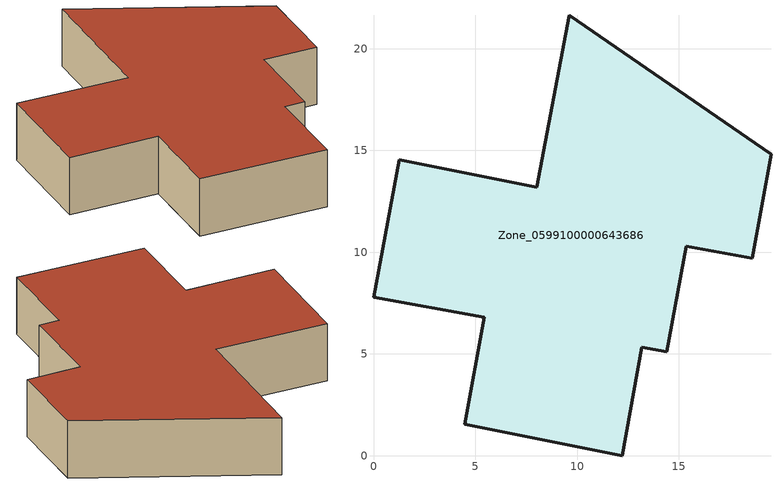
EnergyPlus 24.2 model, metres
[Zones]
Zone_0599100000643686
 floor ground (C_G): 15.36,10.29 14.41,5.11 13.17,5.34 12.21,0 4.48,1.55 5.44,6.81 0,7.79 1.26,14.55 8.01,13.19 9.62,21.64 19.53,14.82 18.62,9.7 z0
 wall outside (C_F): 8.01,13.19 1.26,14.55 0,7.79 5.44,6.81 4.48,1.55 12.21,0 13.17,5.34 14.41,5.11 15.36,10.29 18.62,9.7 19.53,14.82 9.62,21.64 8.01,13.19 z0:3.7
 roof outside (C_R): 19.53,14.82 9.62,21.64 8.01,13.19 1.26,14.55 0,7.79 5.44,6.81 4.48,1.55 12.21,0 13.17,5.34 14.41,5.11 15.36,10.29 18.62,9.7 z3.7
[BUILDING]
Pand.0599100000643686: North Axis=0; Terrain=City; Loads Convergence Tolerance Value=0.04; Temperature Convergence Tolerance Value=0.4; Solar Distribution=FullExterior; Maximum Number of Warmup Days=25; Minimum Number of Warmup Days=1
[Site:Location]
Rotterdam.The.Hague.AP_ZH_NLD Design_Conditions: Latitude=51.96; Longitude=4.45; Time Zone=1; Elevation=-4.5
[SITE:GROUNDTEMPERATURE:BUILDINGSURFACE]
18, 18, 18, 18, 18, 18, 18, 18, 18, 18, 18, 18
[MATERIAL] Thermal Absorptance=0.9; Solar Absorptance=0.7; Visible Absorptance=0.7
Name | Roughness | Thickness | Conductivity | Density | Specific Heat
G.D.1965 | MediumSmooth | 0.15 | 1 | 540 | 1210
F.D.1965 | Rough | 0.3 | 0.857143 | 1920 | 840
R.D.1965 | MediumRough | 0.2 | 0.08 | 1500 | 1000
[CONSTRUCTION]
C_G: G.D.1965
C_F: F.D.1965
C_R: R.D.1965
[ZONE]
Zone_0599100000643686: Type=1; Multiplier=1; Ceiling Height=Autocalculate; Volume=Autocalculate; Floor Area=autocalculate; Part of Total Floor Area=Yes
[ZONEINFILTRATION:DESIGNFLOWRATE]
Infil_Zone_0599100000643686: Zone or ZoneList or Space or SpaceList=Zone_0599100000643686; Schedule=AlwaysOn; Design Flow Rate Calculation Method=Flow/Area; Flow Rate per Floor Area=0.0042; Constant Term Coefficient=1; Temperature Term Coefficient=0; Velocity Term Coefficient=0; Velocity Squared Term Coefficient=0
[HVACTEMPLATE:ZONE:IDEALLOADSAIRSYSTEM]
Zone_0599100000643686: Maximum Heating Supply Air Temperature=50; Minimum Cooling Supply Air Temperature=13; Maximum Heating Supply Air Humidity Ratio=0.0156; Minimum Cooling Supply Air Humidity Ratio=0.0077; Heating Limit=NoLimit; Cooling Limit=NoLimit; Dehumidification Control Type=ConstantSensibleHeatRatio; Cooling Sensible Heat Ratio=0.7; Dehumidification Setpoint=60; Humidification Control Type=None; Humidification Setpoint=30; Outdoor Air Method=None; Outdoor Air Flow Rate per Person=0.00944; Outdoor Air Flow Rate per Zone Floor Area=0; Outdoor Air Flow Rate per Zone=0; Demand Controlled Ventilation Type=None; Outdoor Air Economizer Type=NoEconomizer; Heat Recovery Type=None; Sensible Heat Recovery Effectiveness=0.7; Latent Heat Recovery Effectiveness=0.65
[ZONECONTROL:THERMOSTAT]
ThermostatControl_Zone_0599100000643686: Zone or ZoneList=Zone_0599100000643686; Control Type Schedule=DualSetpointControlType; Control 1=Thermostat_Zone_0599100000643686; Temperature Difference Between Cutout And Setpoint=0
[THERMOSTATSETPOINT:DUALSETPOINT]
Thermostat_Zone_0599100000643686: Heating Setpoint Temperature Schedule=HeatingSetpoint_Zone_0599100000643686; Cooling Setpoint Temperature Schedule=CoolingSetpoint_Zone_0599100000643686
[SCHEDULE:COMPACT]
HeatingSetpoint_Zone_0599100000643686: Through: 12/31, For: AllDays, Until: 24:00, 21
CoolingSetpoint_Zone_0599100000643686: Through: 12/31, For: AllDays, Until: 24:00, 24
DualSetpointControlType: Through: 12/31, For: AllDays, Until: 24:00, 4
AlwaysOn: Through: 12/31, For: AllDays, Until: 24:00, 1
